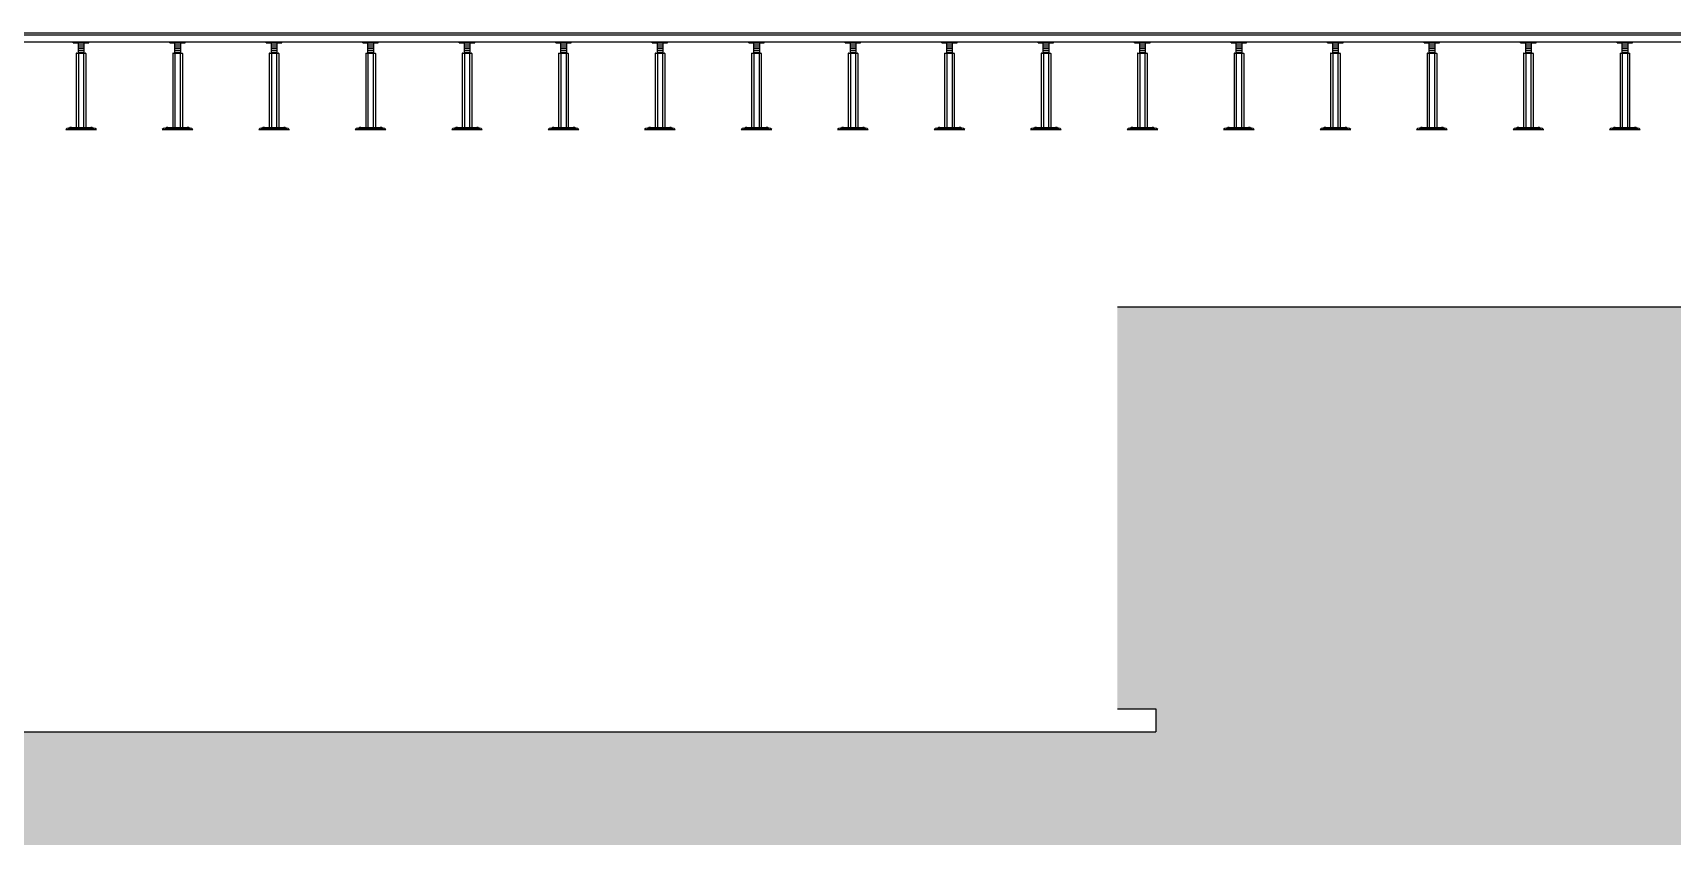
# Model space of a CAD drawing. Header units: millimetres. Extents: x 19868 to 801382, y -4805 to 85279.
# Drawn here: x 757078 to 761326, y 32849 to 34929 of the extents above; entities that cross this region are included whole.
import ezdxf

# ---------------------------------------------------------------- set-up
doc = ezdxf.new("R2010")
doc.units = ezdxf.units.MM
doc.header["$LTSCALE"] = 250
for name, color, linetype in [('A-ELE-4', 4, 'Continuous'), ('A-ELE-8', 8, 'Continuous'), ('A-버림CONC', 4, 'Continuous'), ('GES', 7, 'Continuous'), ('악세스 350', 7, 'Continuous'), ('지반', 254, 'Continuous')]:
    doc.layers.add(name, color=color, linetype=linetype)

# ---------------------------------------------------------------- blocks, each defined once
blk = doc.blocks.new('*U159')
at = {"layer": 'A-ELE-4'}
blk.add_line((-11, 0), (12389, 0), dxfattribs=at)
at = {"layer": 'A-ELE-8'}
for p, q in [((-11, -5), (12389, -5)), ((-11, -23), (12389, -23))]:
    blk.add_line(p, q, dxfattribs=at)
blk = doc.blocks.new('*U161')
at = {"layer": 'GES', "color": 8}
for p, q in [((4168.8, 224.5, 0), (4168.8, 227, 0)), ((4168.8, 227, 0), (4208.8, 227, 0)), ((4168.8, 224.5, 0), (4208.8, 224.5, 0)), ((4181.3, 224.5, 0), (4181.3, 214.7, 0)), ((4181.3, 221.1, 0), (4181.3, 197.2, 0)), ((4181.3, 219.1, 0), (4196.4, 219.1, 0)), ((4181.3, 219.1, 0), (4196.4, 219.1, 0)), ((4181.3, 214.1, 0), (4196.4, 214.1, 0)), ((4181.3, 214.1, 0), (4196.4, 214.1, 0)), ((4196.4, 224.5, 0), (4196.4, 214.7, 0)), ((4196.4, 221.1, 0), (4196.4, 197.2, 0)), ((4208.8, 224.5, 0), (4208.8, 227, 0)), ((4418.8, 224.5, 0), (4418.8, 227, 0)), ((4418.8, 227, 0), (4458.8, 227, 0)), ((4418.8, 224.5, 0), (4458.8, 224.5, 0)), ((4431.3, 224.5, 0), (4431.3, 214.7, 0)), ((4431.3, 221.1, 0), (4431.3, 197.2, 0)), ((4431.3, 219.1, 0), (4446.4, 219.1, 0)), ((4431.3, 219.1, 0), (4446.4, 219.1, 0)), ((4431.3, 214.1, 0), (4446.4, 214.1, 0)), ((4431.3, 214.1, 0), (4446.4, 214.1, 0)), ((4446.4, 224.5, 0), (4446.4, 214.7, 0)), ((4446.4, 221.1, 0), (4446.4, 197.2, 0)), ((4458.8, 224.5, 0), (4458.8, 227, 0)), ((4668.8, 224.5, 0), (4668.8, 227, 0)), ((4668.8, 227, 0), (4708.8, 227, 0)), ((4668.8, 224.5, 0), (4708.8, 224.5, 0)), ((4681.3, 224.5, 0), (4681.3, 214.7, 0)), ((4681.3, 221.1, 0), (4681.3, 197.2, 0)), ((4681.3, 219.1, 0), (4696.4, 219.1, 0)), ((4681.3, 219.1, 0), (4696.4, 219.1, 0)), ((4681.3, 214.1, 0), (4696.4, 214.1, 0)), ((4681.3, 214.1, 0), (4696.4, 214.1, 0)), ((4696.4, 224.5, 0), (4696.4, 214.7, 0)), ((4696.4, 221.1, 0), (4696.4, 197.2, 0)), ((4708.8, 224.5, 0), (4708.8, 227, 0)), ((4918.8, 224.5, 0), (4918.8, 227, 0)), ((4918.8, 227, 0), (4958.8, 227, 0)), ((4918.8, 224.5, 0), (4958.8, 224.5, 0)), ((4931.3, 224.5, 0), (4931.3, 214.7, 0)), ((4931.3, 221.1, 0), (4931.3, 197.2, 0)), ((4931.3, 219.1, 0), (4946.4, 219.1, 0)), ((4931.3, 219.1, 0), (4946.4, 219.1, 0)), ((4931.3, 214.1, 0), (4946.4, 214.1, 0)), ((4931.3, 214.1, 0), (4946.4, 214.1, 0)), ((4946.4, 224.5, 0), (4946.4, 214.7, 0)), ((4946.4, 221.1, 0), (4946.4, 197.2, 0)), ((4958.8, 224.5, 0), (4958.8, 227, 0)), ((5168.8, 224.5, 0), (5168.8, 227, 0)), ((5168.8, 227, 0), (5208.8, 227, 0)), ((5168.8, 224.5, 0), (5208.8, 224.5, 0)), ((5181.3, 224.5, 0), (5181.3, 214.7, 0)), ((5181.3, 221.1, 0), (5181.3, 197.2, 0)), ((5181.3, 219.1, 0), (5196.4, 219.1, 0)), ((5181.3, 219.1, 0), (5196.4, 219.1, 0)), ((5181.3, 214.1, 0), (5196.4, 214.1, 0)), ((5181.3, 214.1, 0), (5196.4, 214.1, 0)), ((5196.4, 224.5, 0), (5196.4, 214.7, 0)), ((5196.4, 221.1, 0), (5196.4, 197.2, 0)), ((5208.8, 224.5, 0), (5208.8, 227, 0)), ((5418.8, 224.5, 0), (5418.8, 227, 0)), ((5418.8, 227, 0), (5458.8, 227, 0)), ((5418.8, 224.5, 0), (5458.8, 224.5, 0)), ((5431.3, 224.5, 0), (5431.3, 214.7, 0)), ((5431.3, 221.1, 0), (5431.3, 197.2, 0)), ((5431.3, 219.1, 0), (5446.4, 219.1, 0)), ((5431.3, 219.1, 0), (5446.4, 219.1, 0)), ((5431.3, 214.1, 0), (5446.4, 214.1, 0)), ((5431.3, 214.1, 0), (5446.4, 214.1, 0)), ((5446.4, 224.5, 0), (5446.4, 214.7, 0)), ((5446.4, 221.1, 0), (5446.4, 197.2, 0)), ((5458.8, 224.5, 0), (5458.8, 227, 0)), ((5668.8, 224.5, 0), (5668.8, 227, 0)), ((5668.8, 227, 0), (5708.8, 227, 0)), ((5668.8, 224.5, 0), (5708.8, 224.5, 0)), ((5681.3, 224.5, 0), (5681.3, 214.7, 0)), ((5681.3, 221.1, 0), (5681.3, 197.2, 0)), ((5681.3, 219.1, 0), (5696.4, 219.1, 0)), ((5681.3, 219.1, 0), (5696.4, 219.1, 0)), ((5681.3, 214.1, 0), (5696.4, 214.1, 0)), ((5681.3, 214.1, 0), (5696.4, 214.1, 0)), ((5696.4, 224.5, 0), (5696.4, 214.7, 0)), ((5696.4, 221.1, 0), (5696.4, 197.2, 0)), ((5708.8, 224.5, 0), (5708.8, 227, 0)), ((5918.8, 224.5, 0), (5918.8, 227, 0)), ((5918.8, 227, 0), (5958.8, 227, 0)), ((5918.8, 224.5, 0), (5958.8, 224.5, 0)), ((5931.3, 224.5, 0), (5931.3, 214.7, 0)), ((5931.3, 221.1, 0), (5931.3, 197.2, 0)), ((5931.3, 219.1, 0), (5946.4, 219.1, 0)), ((5931.3, 219.1, 0), (5946.4, 219.1, 0)), ((5931.3, 214.1, 0), (5946.4, 214.1, 0)), ((5931.3, 214.1, 0), (5946.4, 214.1, 0)), ((5946.4, 224.5, 0), (5946.4, 214.7, 0)), ((5946.4, 221.1, 0), (5946.4, 197.2, 0)), ((5958.8, 224.5, 0), (5958.8, 227, 0)), ((6168.8, 224.5, 0), (6168.8, 227, 0)), ((6168.8, 227, 0), (6208.8, 227, 0)), ((6168.8, 224.5, 0), (6208.8, 224.5, 0)), ((6181.3, 224.5, 0), (6181.3, 214.7, 0)), ((6181.3, 221.1, 0), (6181.3, 197.2, 0)), ((6181.3, 219.1, 0), (6196.4, 219.1, 0)), ((6181.3, 219.1, 0), (6196.4, 219.1, 0)), ((6181.3, 214.1, 0), (6196.4, 214.1, 0)), ((6181.3, 214.1, 0), (6196.4, 214.1, 0)), ((6196.4, 224.5, 0), (6196.4, 214.7, 0)), ((6196.4, 221.1, 0), (6196.4, 197.2, 0)), ((6208.8, 224.5, 0), (6208.8, 227, 0)), ((6418.8, 224.5, 0), (6418.8, 227, 0)), ((6418.8, 227, 0), (6458.8, 227, 0)), ((6418.8, 224.5, 0), (6458.8, 224.5, 0)), ((6431.3, 224.5, 0), (6431.3, 214.7, 0)), ((6431.3, 221.1, 0), (6431.3, 197.2, 0)), ((6431.3, 219.1, 0), (6446.4, 219.1, 0)), ((6431.3, 219.1, 0), (6446.4, 219.1, 0)), ((6431.3, 214.1, 0), (6446.4, 214.1, 0)), ((6431.3, 214.1, 0), (6446.4, 214.1, 0)), ((6446.4, 224.5, 0), (6446.4, 214.7, 0)), ((6446.4, 221.1, 0), (6446.4, 197.2, 0)), ((6458.8, 224.5, 0), (6458.8, 227, 0)), ((6668.8, 224.5, 0), (6668.8, 227, 0)), ((6668.8, 227, 0), (6708.8, 227, 0)), ((6668.8, 224.5, 0), (6708.8, 224.5, 0)), ((6681.3, 224.5, 0), (6681.3, 214.7, 0)), ((6681.3, 221.1, 0), (6681.3, 197.2, 0)), ((6681.3, 219.1, 0), (6696.4, 219.1, 0)), ((6681.3, 219.1, 0), (6696.4, 219.1, 0)), ((6681.3, 214.1, 0), (6696.4, 214.1, 0)), ((6681.3, 214.1, 0), (6696.4, 214.1, 0)), ((6696.4, 224.5, 0), (6696.4, 214.7, 0)), ((6696.4, 221.1, 0), (6696.4, 197.2, 0)), ((6708.8, 224.5, 0), (6708.8, 227, 0)), ((6918.8, 224.5, 0), (6918.8, 227, 0)), ((6918.8, 227, 0), (6958.8, 227, 0)), ((6918.8, 224.5, 0), (6958.8, 224.5, 0)), ((6931.3, 224.5, 0), (6931.3, 214.7, 0)), ((6931.3, 221.1, 0), (6931.3, 197.2, 0)), ((6931.3, 219.1, 0), (6946.4, 219.1, 0)), ((6931.3, 219.1, 0), (6946.4, 219.1, 0)), ((6931.3, 214.1, 0), (6946.4, 214.1, 0)), ((6931.3, 214.1, 0), (6946.4, 214.1, 0)), ((6946.4, 224.5, 0), (6946.4, 214.7, 0)), ((6946.4, 221.1, 0), (6946.4, 197.2, 0)), ((6958.8, 224.5, 0), (6958.8, 227, 0)), ((7168.8, 224.5, 0), (7168.8, 227, 0)), ((7168.8, 227, 0), (7208.8, 227, 0)), ((7168.8, 224.5, 0), (7208.8, 224.5, 0)), ((7181.3, 224.5, 0), (7181.3, 214.7, 0)), ((7181.3, 221.1, 0), (7181.3, 197.2, 0)), ((7181.3, 219.1, 0), (7196.4, 219.1, 0)), ((7181.3, 219.1, 0), (7196.4, 219.1, 0)), ((7181.3, 214.1, 0), (7196.4, 214.1, 0)), ((7181.3, 214.1, 0), (7196.4, 214.1, 0)), ((7196.4, 224.5, 0), (7196.4, 214.7, 0)), ((7196.4, 221.1, 0), (7196.4, 197.2, 0)), ((7208.8, 224.5, 0), (7208.8, 227, 0)), ((7418.8, 224.5, 0), (7418.8, 227, 0)), ((7418.8, 227, 0), (7458.8, 227, 0)), ((7418.8, 224.5, 0), (7458.8, 224.5, 0)), ((7431.3, 224.5, 0), (7431.3, 214.7, 0)), ((7431.3, 221.1, 0), (7431.3, 197.2, 0)), ((7431.3, 219.1, 0), (7446.4, 219.1, 0)), ((7431.3, 219.1, 0), (7446.4, 219.1, 0)), ((7431.3, 214.1, 0), (7446.4, 214.1, 0)), ((7431.3, 214.1, 0), (7446.4, 214.1, 0)), ((7446.4, 224.5, 0), (7446.4, 214.7, 0)), ((7446.4, 221.1, 0), (7446.4, 197.2, 0)), ((7458.8, 224.5, 0), (7458.8, 227, 0)), ((7668.8, 224.5, 0), (7668.8, 227, 0)), ((7668.8, 227, 0), (7708.8, 227, 0)), ((7668.8, 224.5, 0), (7708.8, 224.5, 0)), ((7681.3, 224.5, 0), (7681.3, 214.7, 0)), ((7681.3, 221.1, 0), (7681.3, 197.2, 0)), ((7681.3, 219.1, 0), (7696.4, 219.1, 0)), ((7681.3, 219.1, 0), (7696.4, 219.1, 0)), ((7681.3, 214.1, 0), (7696.4, 214.1, 0)), ((7681.3, 214.1, 0), (7696.4, 214.1, 0)), ((7696.4, 224.5, 0), (7696.4, 214.7, 0)), ((7696.4, 221.1, 0), (7696.4, 197.2, 0)), ((7708.8, 224.5, 0), (7708.8, 227, 0)), ((7918.8, 224.5, 0), (7918.8, 227, 0)), ((7918.8, 227, 0), (7958.8, 227, 0)), ((7918.8, 224.5, 0), (7958.8, 224.5, 0)), ((7931.3, 224.5, 0), (7931.3, 214.7, 0)), ((7931.3, 221.1, 0), (7931.3, 197.2, 0)), ((7931.3, 219.1, 0), (7946.4, 219.1, 0)), ((7931.3, 219.1, 0), (7946.4, 219.1, 0)), ((7931.3, 214.1, 0), (7946.4, 214.1, 0)), ((7931.3, 214.1, 0), (7946.4, 214.1, 0)), ((7946.4, 224.5, 0), (7946.4, 214.7, 0)), ((7946.4, 221.1, 0), (7946.4, 197.2, 0)), ((7958.8, 224.5, 0), (7958.8, 227, 0)), ((8168.8, 224.5, 0), (8168.8, 227, 0)), ((8168.8, 227, 0), (8208.8, 227, 0)), ((8168.8, 224.5, 0), (8208.8, 224.5, 0)), ((8181.3, 224.5, 0), (8181.3, 214.7, 0)), ((8181.3, 221.1, 0), (8181.3, 197.2, 0)), ((8181.3, 219.1, 0), (8196.4, 219.1, 0)), ((8181.3, 219.1, 0), (8196.4, 219.1, 0)), ((8181.3, 214.1, 0), (8196.4, 214.1, 0)), ((8181.3, 214.1, 0), (8196.4, 214.1, 0)), ((8196.4, 224.5, 0), (8196.4, 214.7, 0)), ((8196.4, 221.1, 0), (8196.4, 197.2, 0)), ((8208.8, 224.5, 0), (8208.8, 227, 0)), ((4176.4, 196.4, 0), (4176.4, 5.6, 0)), ((4177.2, 197.2, 0), (4181.4, 197.2, 0)), ((4181.3, 209.1, 0), (4196.4, 209.1, 0)), ((4181.3, 209.1, 0), (4196.4, 209.1, 0)), ((4181.3, 204.1, 0), (4196.4, 204.1, 0)), ((4181.3, 204.1, 0), (4196.4, 204.1, 0)), ((4181.3, 199.1, 0), (4196.4, 199.1, 0)), ((4181.3, 199.1, 0), (4196.4, 199.1, 0)), ((4181.4, 197.2, 0), (4196.4, 197.2, 0)), ((4182.2, 196.4, 0), (4182.2, 5.6, 0)), ((4183.1, 197.2, 0), (4194.7, 197.2, 0)), ((4195.6, 196.4, 0), (4195.6, 5.6, 0)), ((4196.4, 197.2, 0), (4200.6, 197.2, 0)), ((4201.4, 196.4, 0), (4201.4, 5.6, 0)), ((4426.4, 196.4, 0), (4426.4, 5.6, 0)), ((4427.2, 197.2, 0), (4431.4, 197.2, 0)), ((4431.3, 209.1, 0), (4446.4, 209.1, 0)), ((4431.3, 209.1, 0), (4446.4, 209.1, 0)), ((4431.3, 204.1, 0), (4446.4, 204.1, 0)), ((4431.3, 204.1, 0), (4446.4, 204.1, 0)), ((4431.3, 199.1, 0), (4446.4, 199.1, 0)), ((4431.3, 199.1, 0), (4446.4, 199.1, 0)), ((4431.4, 197.2, 0), (4446.4, 197.2, 0)), ((4432.2, 196.4, 0), (4432.2, 5.6, 0)), ((4433.1, 197.2, 0), (4444.7, 197.2, 0)), ((4445.6, 196.4, 0), (4445.6, 5.6, 0)), ((4446.4, 197.2, 0), (4450.6, 197.2, 0)), ((4451.4, 196.4, 0), (4451.4, 5.6, 0)), ((4676.4, 196.4, 0), (4676.4, 5.6, 0)), ((4677.2, 197.2, 0), (4681.4, 197.2, 0)), ((4681.3, 209.1, 0), (4696.4, 209.1, 0)), ((4681.3, 209.1, 0), (4696.4, 209.1, 0)), ((4681.3, 204.1, 0), (4696.4, 204.1, 0)), ((4681.3, 204.1, 0), (4696.4, 204.1, 0)), ((4681.3, 199.1, 0), (4696.4, 199.1, 0)), ((4681.3, 199.1, 0), (4696.4, 199.1, 0)), ((4681.4, 197.2, 0), (4696.4, 197.2, 0)), ((4682.2, 196.4, 0), (4682.2, 5.6, 0)), ((4683.1, 197.2, 0), (4694.7, 197.2, 0)), ((4695.6, 196.4, 0), (4695.6, 5.6, 0)), ((4696.4, 197.2, 0), (4700.6, 197.2, 0)), ((4701.4, 196.4, 0), (4701.4, 5.6, 0)), ((4926.4, 196.4, 0), (4926.4, 5.6, 0)), ((4927.2, 197.2, 0), (4931.4, 197.2, 0)), ((4931.3, 209.1, 0), (4946.4, 209.1, 0)), ((4931.3, 209.1, 0), (4946.4, 209.1, 0)), ((4931.3, 204.1, 0), (4946.4, 204.1, 0)), ((4931.3, 204.1, 0), (4946.4, 204.1, 0)), ((4931.3, 199.1, 0), (4946.4, 199.1, 0)), ((4931.3, 199.1, 0), (4946.4, 199.1, 0)), ((4931.4, 197.2, 0), (4946.4, 197.2, 0)), ((4932.2, 196.4, 0), (4932.2, 5.6, 0)), ((4933.1, 197.2, 0), (4944.7, 197.2, 0)), ((4945.6, 196.4, 0), (4945.6, 5.6, 0)), ((4946.4, 197.2, 0), (4950.6, 197.2, 0)), ((4951.4, 196.4, 0), (4951.4, 5.6, 0)), ((5176.4, 196.4, 0), (5176.4, 5.6, 0)), ((5177.2, 197.2, 0), (5181.4, 197.2, 0)), ((5181.3, 209.1, 0), (5196.4, 209.1, 0)), ((5181.3, 209.1, 0), (5196.4, 209.1, 0)), ((5181.3, 204.1, 0), (5196.4, 204.1, 0)), ((5181.3, 204.1, 0), (5196.4, 204.1, 0)), ((5181.3, 199.1, 0), (5196.4, 199.1, 0)), ((5181.3, 199.1, 0), (5196.4, 199.1, 0)), ((5181.4, 197.2, 0), (5196.4, 197.2, 0)), ((5182.2, 196.4, 0), (5182.2, 5.6, 0)), ((5183.1, 197.2, 0), (5194.7, 197.2, 0)), ((5195.6, 196.4, 0), (5195.6, 5.6, 0)), ((5196.4, 197.2, 0), (5200.6, 197.2, 0)), ((5201.4, 196.4, 0), (5201.4, 5.6, 0)), ((5426.4, 196.4, 0), (5426.4, 5.6, 0)), ((5427.2, 197.2, 0), (5431.4, 197.2, 0)), ((5431.3, 209.1, 0), (5446.4, 209.1, 0)), ((5431.3, 209.1, 0), (5446.4, 209.1, 0)), ((5431.3, 204.1, 0), (5446.4, 204.1, 0)), ((5431.3, 204.1, 0), (5446.4, 204.1, 0)), ((5431.3, 199.1, 0), (5446.4, 199.1, 0)), ((5431.3, 199.1, 0), (5446.4, 199.1, 0)), ((5431.4, 197.2, 0), (5446.4, 197.2, 0)), ((5432.2, 196.4, 0), (5432.2, 5.6, 0)), ((5433.1, 197.2, 0), (5444.7, 197.2, 0)), ((5445.6, 196.4, 0), (5445.6, 5.6, 0)), ((5446.4, 197.2, 0), (5450.6, 197.2, 0)), ((5451.4, 196.4, 0), (5451.4, 5.6, 0)), ((5676.4, 196.4, 0), (5676.4, 5.6, 0)), ((5677.2, 197.2, 0), (5681.4, 197.2, 0)), ((5681.3, 209.1, 0), (5696.4, 209.1, 0)), ((5681.3, 209.1, 0), (5696.4, 209.1, 0)), ((5681.3, 204.1, 0), (5696.4, 204.1, 0)), ((5681.3, 204.1, 0), (5696.4, 204.1, 0)), ((5681.3, 199.1, 0), (5696.4, 199.1, 0)), ((5681.3, 199.1, 0), (5696.4, 199.1, 0)), ((5681.4, 197.2, 0), (5696.4, 197.2, 0)), ((5682.2, 196.4, 0), (5682.2, 5.6, 0)), ((5683.1, 197.2, 0), (5694.7, 197.2, 0)), ((5695.6, 196.4, 0), (5695.6, 5.6, 0)), ((5696.4, 197.2, 0), (5700.6, 197.2, 0)), ((5701.4, 196.4, 0), (5701.4, 5.6, 0)), ((5926.4, 196.4, 0), (5926.4, 5.6, 0)), ((5927.2, 197.2, 0), (5931.4, 197.2, 0)), ((5931.3, 209.1, 0), (5946.4, 209.1, 0)), ((5931.3, 209.1, 0), (5946.4, 209.1, 0)), ((5931.3, 204.1, 0), (5946.4, 204.1, 0)), ((5931.3, 204.1, 0), (5946.4, 204.1, 0)), ((5931.3, 199.1, 0), (5946.4, 199.1, 0)), ((5931.3, 199.1, 0), (5946.4, 199.1, 0)), ((5931.4, 197.2, 0), (5946.4, 197.2, 0)), ((5932.2, 196.4, 0), (5932.2, 5.6, 0)), ((5933.1, 197.2, 0), (5944.7, 197.2, 0)), ((5945.6, 196.4, 0), (5945.6, 5.6, 0)), ((5946.4, 197.2, 0), (5950.6, 197.2, 0)), ((5951.4, 196.4, 0), (5951.4, 5.6, 0)), ((6176.4, 196.4, 0), (6176.4, 5.6, 0)), ((6177.2, 197.2, 0), (6181.4, 197.2, 0)), ((6181.3, 209.1, 0), (6196.4, 209.1, 0)), ((6181.3, 209.1, 0), (6196.4, 209.1, 0)), ((6181.3, 204.1, 0), (6196.4, 204.1, 0)), ((6181.3, 204.1, 0), (6196.4, 204.1, 0)), ((6181.3, 199.1, 0), (6196.4, 199.1, 0)), ((6181.3, 199.1, 0), (6196.4, 199.1, 0)), ((6181.4, 197.2, 0), (6196.4, 197.2, 0)), ((6182.2, 196.4, 0), (6182.2, 5.6, 0)), ((6183.1, 197.2, 0), (6194.7, 197.2, 0)), ((6195.6, 196.4, 0), (6195.6, 5.6, 0)), ((6196.4, 197.2, 0), (6200.6, 197.2, 0)), ((6201.4, 196.4, 0), (6201.4, 5.6, 0)), ((6426.4, 196.4, 0), (6426.4, 5.6, 0)), ((6427.2, 197.2, 0), (6431.4, 197.2, 0)), ((6431.3, 209.1, 0), (6446.4, 209.1, 0)), ((6431.3, 209.1, 0), (6446.4, 209.1, 0)), ((6431.3, 204.1, 0), (6446.4, 204.1, 0)), ((6431.3, 204.1, 0), (6446.4, 204.1, 0)), ((6431.3, 199.1, 0), (6446.4, 199.1, 0)), ((6431.3, 199.1, 0), (6446.4, 199.1, 0)), ((6431.4, 197.2, 0), (6446.4, 197.2, 0)), ((6432.2, 196.4, 0), (6432.2, 5.6, 0)), ((6433.1, 197.2, 0), (6444.7, 197.2, 0)), ((6445.6, 196.4, 0), (6445.6, 5.6, 0)), ((6446.4, 197.2, 0), (6450.6, 197.2, 0)), ((6451.4, 196.4, 0), (6451.4, 5.6, 0)), ((6676.4, 196.4, 0), (6676.4, 5.6, 0)), ((6677.2, 197.2, 0), (6681.4, 197.2, 0)), ((6681.3, 209.1, 0), (6696.4, 209.1, 0)), ((6681.3, 209.1, 0), (6696.4, 209.1, 0)), ((6681.3, 204.1, 0), (6696.4, 204.1, 0)), ((6681.3, 204.1, 0), (6696.4, 204.1, 0)), ((6681.3, 199.1, 0), (6696.4, 199.1, 0)), ((6681.3, 199.1, 0), (6696.4, 199.1, 0)), ((6681.4, 197.2, 0), (6696.4, 197.2, 0)), ((6682.2, 196.4, 0), (6682.2, 5.6, 0)), ((6683.1, 197.2, 0), (6694.7, 197.2, 0)), ((6695.6, 196.4, 0), (6695.6, 5.6, 0)), ((6696.4, 197.2, 0), (6700.6, 197.2, 0)), ((6701.4, 196.4, 0), (6701.4, 5.6, 0)), ((6926.4, 196.4, 0), (6926.4, 5.6, 0)), ((6927.2, 197.2, 0), (6931.4, 197.2, 0)), ((6931.3, 209.1, 0), (6946.4, 209.1, 0)), ((6931.3, 209.1, 0), (6946.4, 209.1, 0)), ((6931.3, 204.1, 0), (6946.4, 204.1, 0)), ((6931.3, 204.1, 0), (6946.4, 204.1, 0)), ((6931.3, 199.1, 0), (6946.4, 199.1, 0)), ((6931.3, 199.1, 0), (6946.4, 199.1, 0)), ((6931.4, 197.2, 0), (6946.4, 197.2, 0)), ((6932.2, 196.4, 0), (6932.2, 5.6, 0)), ((6933.1, 197.2, 0), (6944.7, 197.2, 0)), ((6945.6, 196.4, 0), (6945.6, 5.6, 0)), ((6946.4, 197.2, 0), (6950.6, 197.2, 0)), ((6951.4, 196.4, 0), (6951.4, 5.6, 0)), ((7176.4, 196.4, 0), (7176.4, 5.6, 0)), ((7177.2, 197.2, 0), (7181.4, 197.2, 0)), ((7181.3, 209.1, 0), (7196.4, 209.1, 0)), ((7181.3, 209.1, 0), (7196.4, 209.1, 0)), ((7181.3, 204.1, 0), (7196.4, 204.1, 0)), ((7181.3, 204.1, 0), (7196.4, 204.1, 0)), ((7181.3, 199.1, 0), (7196.4, 199.1, 0)), ((7181.3, 199.1, 0), (7196.4, 199.1, 0)), ((7181.4, 197.2, 0), (7196.4, 197.2, 0)), ((7182.2, 196.4, 0), (7182.2, 5.6, 0)), ((7183.1, 197.2, 0), (7194.7, 197.2, 0)), ((7195.6, 196.4, 0), (7195.6, 5.6, 0)), ((7196.4, 197.2, 0), (7200.6, 197.2, 0)), ((7201.4, 196.4, 0), (7201.4, 5.6, 0)), ((7426.4, 196.4, 0), (7426.4, 5.6, 0)), ((7427.2, 197.2, 0), (7431.4, 197.2, 0)), ((7431.3, 209.1, 0), (7446.4, 209.1, 0)), ((7431.3, 209.1, 0), (7446.4, 209.1, 0)), ((7431.3, 204.1, 0), (7446.4, 204.1, 0)), ((7431.3, 204.1, 0), (7446.4, 204.1, 0)), ((7431.3, 199.1, 0), (7446.4, 199.1, 0)), ((7431.3, 199.1, 0), (7446.4, 199.1, 0)), ((7431.4, 197.2, 0), (7446.4, 197.2, 0)), ((7432.2, 196.4, 0), (7432.2, 5.6, 0)), ((7433.1, 197.2, 0), (7444.7, 197.2, 0)), ((7445.6, 196.4, 0), (7445.6, 5.6, 0)), ((7446.4, 197.2, 0), (7450.6, 197.2, 0)), ((7451.4, 196.4, 0), (7451.4, 5.6, 0)), ((7676.4, 196.4, 0), (7676.4, 5.6, 0)), ((7677.2, 197.2, 0), (7681.4, 197.2, 0)), ((7681.3, 209.1, 0), (7696.4, 209.1, 0)), ((7681.3, 209.1, 0), (7696.4, 209.1, 0)), ((7681.3, 204.1, 0), (7696.4, 204.1, 0)), ((7681.3, 204.1, 0), (7696.4, 204.1, 0)), ((7681.3, 199.1, 0), (7696.4, 199.1, 0)), ((7681.3, 199.1, 0), (7696.4, 199.1, 0)), ((7681.4, 197.2, 0), (7696.4, 197.2, 0)), ((7682.2, 196.4, 0), (7682.2, 5.6, 0)), ((7683.1, 197.2, 0), (7694.7, 197.2, 0)), ((7695.6, 196.4, 0), (7695.6, 5.6, 0)), ((7696.4, 197.2, 0), (7700.6, 197.2, 0)), ((7701.4, 196.4, 0), (7701.4, 5.6, 0)), ((7926.4, 196.4, 0), (7926.4, 5.6, 0)), ((7927.2, 197.2, 0), (7931.4, 197.2, 0)), ((7931.3, 209.1, 0), (7946.4, 209.1, 0)), ((7931.3, 209.1, 0), (7946.4, 209.1, 0)), ((7931.3, 204.1, 0), (7946.4, 204.1, 0)), ((7931.3, 204.1, 0), (7946.4, 204.1, 0)), ((7931.3, 199.1, 0), (7946.4, 199.1, 0)), ((7931.3, 199.1, 0), (7946.4, 199.1, 0)), ((7931.4, 197.2, 0), (7946.4, 197.2, 0)), ((7932.2, 196.4, 0), (7932.2, 5.6, 0)), ((7933.1, 197.2, 0), (7944.7, 197.2, 0)), ((7945.6, 196.4, 0), (7945.6, 5.6, 0)), ((7946.4, 197.2, 0), (7950.6, 197.2, 0)), ((7951.4, 196.4, 0), (7951.4, 5.6, 0)), ((8176.4, 196.4, 0), (8176.4, 5.6, 0)), ((8177.2, 197.2, 0), (8181.4, 197.2, 0)), ((8181.3, 209.1, 0), (8196.4, 209.1, 0)), ((8181.3, 209.1, 0), (8196.4, 209.1, 0)), ((8181.3, 204.1, 0), (8196.4, 204.1, 0)), ((8181.3, 204.1, 0), (8196.4, 204.1, 0)), ((8181.3, 199.1, 0), (8196.4, 199.1, 0)), ((8181.3, 199.1, 0), (8196.4, 199.1, 0)), ((8181.4, 197.2, 0), (8196.4, 197.2, 0)), ((8182.2, 196.4, 0), (8182.2, 5.6, 0)), ((8183.1, 197.2, 0), (8194.7, 197.2, 0)), ((8195.6, 196.4, 0), (8195.6, 5.6, 0)), ((8196.4, 197.2, 0), (8200.6, 197.2, 0)), ((8201.4, 196.4, 0), (8201.4, 5.6, 0)), ((4149.2, 0), (4228.6, 0, 0)), ((4155.6, 2.9), (4222.2, 2.9)), ((4164.1, 5.2), (4214.1, 5.2)), ((4177.2, 4.7, 0), (4181.4, 4.7, 0)), ((4180.6, 4.7, 0), (4180.6, 5.2)), ((4181.4, 4.7, 0), (4196.4, 4.7, 0)), ((4183.1, 4.7, 0), (4194.7, 4.7, 0)), ((4196.4, 4.7, 0), (4200.6, 4.7, 0)), ((4197.2, 4.7, 0), (4197.2, 5.2)), ((4399.2, 0), (4478.6, 0, 0)), ((4405.6, 2.9), (4472.2, 2.9)), ((4414.1, 5.2), (4464.1, 5.2)), ((4427.2, 4.7, 0), (4431.4, 4.7, 0)), ((4430.6, 4.7, 0), (4430.6, 5.2)), ((4431.4, 4.7, 0), (4446.4, 4.7, 0)), ((4433.1, 4.7, 0), (4444.7, 4.7, 0)), ((4446.4, 4.7, 0), (4450.6, 4.7, 0)), ((4447.2, 4.7, 0), (4447.2, 5.2)), ((4649.2, 0), (4728.6, 0, 0)), ((4655.6, 2.9), (4722.2, 2.9)), ((4664.1, 5.2), (4714.1, 5.2)), ((4677.2, 4.7, 0), (4681.4, 4.7, 0)), ((4680.6, 4.7, 0), (4680.6, 5.2)), ((4681.4, 4.7, 0), (4696.4, 4.7, 0)), ((4683.1, 4.7, 0), (4694.7, 4.7, 0)), ((4696.4, 4.7, 0), (4700.6, 4.7, 0)), ((4697.2, 4.7, 0), (4697.2, 5.2)), ((4899.2, 0), (4978.6, 0, 0)), ((4905.6, 2.9), (4972.2, 2.9)), ((4914.1, 5.2), (4964.1, 5.2)), ((4927.2, 4.7, 0), (4931.4, 4.7, 0)), ((4930.6, 4.7, 0), (4930.6, 5.2)), ((4931.4, 4.7, 0), (4946.4, 4.7, 0)), ((4933.1, 4.7, 0), (4944.7, 4.7, 0)), ((4946.4, 4.7, 0), (4950.6, 4.7, 0)), ((4947.2, 4.7, 0), (4947.2, 5.2)), ((5149.2, 0), (5228.6, 0, 0)), ((5155.6, 2.9), (5222.2, 2.9)), ((5164.1, 5.2), (5214.1, 5.2)), ((5177.2, 4.7, 0), (5181.4, 4.7, 0)), ((5180.6, 4.7, 0), (5180.6, 5.2)), ((5181.4, 4.7, 0), (5196.4, 4.7, 0)), ((5183.1, 4.7, 0), (5194.7, 4.7, 0)), ((5196.4, 4.7, 0), (5200.6, 4.7, 0)), ((5197.2, 4.7, 0), (5197.2, 5.2)), ((5399.2, 0), (5478.6, 0, 0)), ((5405.6, 2.9), (5472.2, 2.9)), ((5414.1, 5.2), (5464.1, 5.2)), ((5427.2, 4.7, 0), (5431.4, 4.7, 0)), ((5430.6, 4.7, 0), (5430.6, 5.2)), ((5431.4, 4.7, 0), (5446.4, 4.7, 0)), ((5433.1, 4.7, 0), (5444.7, 4.7, 0)), ((5446.4, 4.7, 0), (5450.6, 4.7, 0)), ((5447.2, 4.7, 0), (5447.2, 5.2)), ((5649.2, 0), (5728.6, 0, 0)), ((5655.6, 2.9), (5722.2, 2.9)), ((5664.1, 5.2), (5714.1, 5.2)), ((5677.2, 4.7, 0), (5681.4, 4.7, 0)), ((5680.6, 4.7, 0), (5680.6, 5.2)), ((5681.4, 4.7, 0), (5696.4, 4.7, 0)), ((5683.1, 4.7, 0), (5694.7, 4.7, 0)), ((5696.4, 4.7, 0), (5700.6, 4.7, 0)), ((5697.2, 4.7, 0), (5697.2, 5.2)), ((5899.2, 0), (5978.6, 0, 0)), ((5905.6, 2.9), (5972.2, 2.9)), ((5914.1, 5.2), (5964.1, 5.2)), ((5927.2, 4.7, 0), (5931.4, 4.7, 0)), ((5930.6, 4.7, 0), (5930.6, 5.2)), ((5931.4, 4.7, 0), (5946.4, 4.7, 0)), ((5933.1, 4.7, 0), (5944.7, 4.7, 0)), ((5946.4, 4.7, 0), (5950.6, 4.7, 0)), ((5947.2, 4.7, 0), (5947.2, 5.2)), ((6149.2, 0), (6228.6, 0, 0)), ((6155.6, 2.9), (6222.2, 2.9)), ((6164.1, 5.2), (6214.1, 5.2)), ((6177.2, 4.7, 0), (6181.4, 4.7, 0)), ((6180.6, 4.7, 0), (6180.6, 5.2)), ((6181.4, 4.7, 0), (6196.4, 4.7, 0)), ((6183.1, 4.7, 0), (6194.7, 4.7, 0)), ((6196.4, 4.7, 0), (6200.6, 4.7, 0)), ((6197.2, 4.7, 0), (6197.2, 5.2)), ((6399.2, 0), (6478.6, 0, 0)), ((6405.6, 2.9), (6472.2, 2.9)), ((6414.1, 5.2), (6464.1, 5.2)), ((6427.2, 4.7, 0), (6431.4, 4.7, 0)), ((6430.6, 4.7, 0), (6430.6, 5.2)), ((6431.4, 4.7, 0), (6446.4, 4.7, 0)), ((6433.1, 4.7, 0), (6444.7, 4.7, 0)), ((6446.4, 4.7, 0), (6450.6, 4.7, 0)), ((6447.2, 4.7, 0), (6447.2, 5.2)), ((6649.2, 0), (6728.6, 0, 0)), ((6655.6, 2.9), (6722.2, 2.9)), ((6664.1, 5.2), (6714.1, 5.2)), ((6677.2, 4.7, 0), (6681.4, 4.7, 0)), ((6680.6, 4.7, 0), (6680.6, 5.2)), ((6681.4, 4.7, 0), (6696.4, 4.7, 0)), ((6683.1, 4.7, 0), (6694.7, 4.7, 0)), ((6696.4, 4.7, 0), (6700.6, 4.7, 0)), ((6697.2, 4.7, 0), (6697.2, 5.2)), ((6899.2, 0), (6978.6, 0, 0)), ((6905.6, 2.9), (6972.2, 2.9)), ((6914.1, 5.2), (6964.1, 5.2)), ((6927.2, 4.7, 0), (6931.4, 4.7, 0)), ((6930.6, 4.7, 0), (6930.6, 5.2)), ((6931.4, 4.7, 0), (6946.4, 4.7, 0)), ((6933.1, 4.7, 0), (6944.7, 4.7, 0)), ((6946.4, 4.7, 0), (6950.6, 4.7, 0)), ((6947.2, 4.7, 0), (6947.2, 5.2)), ((7149.2, 0), (7228.6, 0, 0)), ((7155.6, 2.9), (7222.2, 2.9)), ((7164.1, 5.2), (7214.1, 5.2)), ((7177.2, 4.7, 0), (7181.4, 4.7, 0)), ((7180.6, 4.7, 0), (7180.6, 5.2)), ((7181.4, 4.7, 0), (7196.4, 4.7, 0)), ((7183.1, 4.7, 0), (7194.7, 4.7, 0)), ((7196.4, 4.7, 0), (7200.6, 4.7, 0)), ((7197.2, 4.7, 0), (7197.2, 5.2)), ((7399.2, 0), (7478.6, 0, 0)), ((7405.6, 2.9), (7472.2, 2.9)), ((7414.1, 5.2), (7464.1, 5.2)), ((7427.2, 4.7, 0), (7431.4, 4.7, 0)), ((7430.6, 4.7, 0), (7430.6, 5.2)), ((7431.4, 4.7, 0), (7446.4, 4.7, 0)), ((7433.1, 4.7, 0), (7444.7, 4.7, 0)), ((7446.4, 4.7, 0), (7450.6, 4.7, 0)), ((7447.2, 4.7, 0), (7447.2, 5.2)), ((7649.2, 0), (7728.6, 0, 0)), ((7655.6, 2.9), (7722.2, 2.9)), ((7664.1, 5.2), (7714.1, 5.2)), ((7677.2, 4.7, 0), (7681.4, 4.7, 0)), ((7680.6, 4.7, 0), (7680.6, 5.2)), ((7681.4, 4.7, 0), (7696.4, 4.7, 0)), ((7683.1, 4.7, 0), (7694.7, 4.7, 0)), ((7696.4, 4.7, 0), (7700.6, 4.7, 0)), ((7697.2, 4.7, 0), (7697.2, 5.2)), ((7899.2, 0), (7978.6, 0, 0)), ((7905.6, 2.9), (7972.2, 2.9)), ((7914.1, 5.2), (7964.1, 5.2)), ((7927.2, 4.7, 0), (7931.4, 4.7, 0)), ((7930.6, 4.7, 0), (7930.6, 5.2)), ((7931.4, 4.7, 0), (7946.4, 4.7, 0)), ((7933.1, 4.7, 0), (7944.7, 4.7, 0)), ((7946.4, 4.7, 0), (7950.6, 4.7, 0)), ((7947.2, 4.7, 0), (7947.2, 5.2)), ((8149.2, 0), (8228.6, 0, 0)), ((8155.6, 2.9), (8222.2, 2.9)), ((8164.1, 5.2), (8214.1, 5.2)), ((8177.2, 4.7, 0), (8181.4, 4.7, 0)), ((8180.6, 4.7, 0), (8180.6, 5.2)), ((8181.4, 4.7, 0), (8196.4, 4.7, 0)), ((8183.1, 4.7, 0), (8194.7, 4.7, 0)), ((8196.4, 4.7, 0), (8200.6, 4.7, 0)), ((8197.2, 4.7, 0), (8197.2, 5.2))]:
    blk.add_line(p, q, dxfattribs=at)
for centre, radius, start, end in [((4177.2, 196.4, 0), 0.833, 90, 180), ((4181.4, 196.4, 0), 0.833, 0, 90), ((4183.1, 196.4, 0), 0.833, 90, 180), ((4194.7, 196.4, 0), 0.833, 0, 90), ((4196.4, 196.4, 0), 0.833, 90, 180), ((4200.6, 196.4, 0), 0.833, 0, 90), ((4427.2, 196.4, 0), 0.833, 90, 180), ((4431.4, 196.4, 0), 0.833, 0, 90), ((4433.1, 196.4, 0), 0.833, 90, 180), ((4444.7, 196.4, 0), 0.833, 0, 90), ((4446.4, 196.4, 0), 0.833, 90, 180), ((4450.6, 196.4, 0), 0.833, 0, 90), ((4677.2, 196.4, 0), 0.833, 90, 180), ((4681.4, 196.4, 0), 0.833, 0, 90), ((4683.1, 196.4, 0), 0.833, 90, 180), ((4694.7, 196.4, 0), 0.833, 0, 90), ((4696.4, 196.4, 0), 0.833, 90, 180), ((4700.6, 196.4, 0), 0.833, 0, 90), ((4927.2, 196.4, 0), 0.833, 90, 180), ((4931.4, 196.4, 0), 0.833, 0, 90), ((4933.1, 196.4, 0), 0.833, 90, 180), ((4944.7, 196.4, 0), 0.833, 0, 90), ((4946.4, 196.4, 0), 0.833, 90, 180), ((4950.6, 196.4, 0), 0.833, 0, 90), ((5177.2, 196.4, 0), 0.833, 90, 180), ((5181.4, 196.4, 0), 0.833, 0, 90), ((5183.1, 196.4, 0), 0.833, 90, 180), ((5194.7, 196.4, 0), 0.833, 0, 90), ((5196.4, 196.4, 0), 0.833, 90, 180), ((5200.6, 196.4, 0), 0.833, 0, 90), ((5427.2, 196.4, 0), 0.833, 90, 180), ((5431.4, 196.4, 0), 0.833, 0, 90), ((5433.1, 196.4, 0), 0.833, 90, 180), ((5444.7, 196.4, 0), 0.833, 0, 90), ((5446.4, 196.4, 0), 0.833, 90, 180), ((5450.6, 196.4, 0), 0.833, 0, 90), ((5677.2, 196.4, 0), 0.833, 90, 180), ((5681.4, 196.4, 0), 0.833, 0, 90), ((5683.1, 196.4, 0), 0.833, 90, 180), ((5694.7, 196.4, 0), 0.833, 0, 90), ((5696.4, 196.4, 0), 0.833, 90, 180), ((5700.6, 196.4, 0), 0.833, 0, 90), ((5927.2, 196.4, 0), 0.833, 90, 180), ((5931.4, 196.4, 0), 0.833, 0, 90), ((5933.1, 196.4, 0), 0.833, 90, 180), ((5944.7, 196.4, 0), 0.833, 0, 90), ((5946.4, 196.4, 0), 0.833, 90, 180), ((5950.6, 196.4, 0), 0.833, 0, 90), ((6177.2, 196.4, 0), 0.833, 90, 180), ((6181.4, 196.4, 0), 0.833, 0, 90), ((6183.1, 196.4, 0), 0.833, 90, 180), ((6194.7, 196.4, 0), 0.833, 0, 90), ((6196.4, 196.4, 0), 0.833, 90, 180), ((6200.6, 196.4, 0), 0.833, 0, 90), ((6427.2, 196.4, 0), 0.833, 90, 180), ((6431.4, 196.4, 0), 0.833, 0, 90), ((6433.1, 196.4, 0), 0.833, 90, 180), ((6444.7, 196.4, 0), 0.833, 0, 90), ((6446.4, 196.4, 0), 0.833, 90, 180), ((6450.6, 196.4, 0), 0.833, 0, 90), ((6677.2, 196.4, 0), 0.833, 90, 180), ((6681.4, 196.4, 0), 0.833, 0, 90), ((6683.1, 196.4, 0), 0.833, 90, 180), ((6694.7, 196.4, 0), 0.833, 0, 90), ((6696.4, 196.4, 0), 0.833, 90, 180), ((6700.6, 196.4, 0), 0.833, 0, 90), ((6927.2, 196.4, 0), 0.833, 90, 180), ((6931.4, 196.4, 0), 0.833, 0, 90), ((6933.1, 196.4, 0), 0.833, 90, 180), ((6944.7, 196.4, 0), 0.833, 0, 90), ((6946.4, 196.4, 0), 0.833, 90, 180), ((6950.6, 196.4, 0), 0.833, 0, 90), ((7177.2, 196.4, 0), 0.833, 90, 180), ((7181.4, 196.4, 0), 0.833, 0, 90), ((7183.1, 196.4, 0), 0.833, 90, 180), ((7194.7, 196.4, 0), 0.833, 0, 90), ((7196.4, 196.4, 0), 0.833, 90, 180), ((7200.6, 196.4, 0), 0.833, 0, 90), ((7427.2, 196.4, 0), 0.833, 90, 180), ((7431.4, 196.4, 0), 0.833, 0, 90), ((7433.1, 196.4, 0), 0.833, 90, 180), ((7444.7, 196.4, 0), 0.833, 0, 90), ((7446.4, 196.4, 0), 0.833, 90, 180), ((7450.6, 196.4, 0), 0.833, 0, 90), ((7677.2, 196.4, 0), 0.833, 90, 180), ((7681.4, 196.4, 0), 0.833, 0, 90), ((7683.1, 196.4, 0), 0.833, 90, 180), ((7694.7, 196.4, 0), 0.833, 0, 90), ((7696.4, 196.4, 0), 0.833, 90, 180), ((7700.6, 196.4, 0), 0.833, 0, 90), ((7927.2, 196.4, 0), 0.833, 90, 180), ((7931.4, 196.4, 0), 0.833, 0, 90), ((7933.1, 196.4, 0), 0.833, 90, 180), ((7944.7, 196.4, 0), 0.833, 0, 90), ((7946.4, 196.4, 0), 0.833, 90, 180), ((7950.6, 196.4, 0), 0.833, 0, 90), ((8177.2, 196.4, 0), 0.833, 90, 180), ((8181.4, 196.4, 0), 0.833, 0, 90), ((8183.1, 196.4, 0), 0.833, 90, 180), ((8194.7, 196.4, 0), 0.833, 0, 90), ((8196.4, 196.4, 0), 0.833, 90, 180), ((8200.6, 196.4, 0), 0.833, 0, 90), ((4155.6, -5.4), 8.33, 90, 139.756), ((4164.1, -3.2), 8.33, 90, 132.9054), ((4177.2, 5.6, 0), 0.833, 180, 270), ((4181.4, 5.6, 0), 0.833, 270, 0), ((4183.1, 5.6, 0), 0.833, 180, 270), ((4194.7, 5.6, 0), 0.833, 270, 0), ((4196.4, 5.6, 0), 0.833, 180, 270), ((4200.6, 5.6, 0), 0.833, 270, 0), ((4214.1, -3.2), 8.33, 47.0946, 90), ((4222.2, -5.4), 8.33, 40.244, 90), ((4405.6, -5.4), 8.33, 90, 139.756), ((4414.1, -3.2), 8.33, 90, 132.9054), ((4427.2, 5.6, 0), 0.833, 180, 270), ((4431.4, 5.6, 0), 0.833, 270, 0), ((4433.1, 5.6, 0), 0.833, 180, 270), ((4444.7, 5.6, 0), 0.833, 270, 0), ((4446.4, 5.6, 0), 0.833, 180, 270), ((4450.6, 5.6, 0), 0.833, 270, 0), ((4464.1, -3.2), 8.33, 47.0946, 90), ((4472.2, -5.4), 8.33, 40.244, 90), ((4655.6, -5.4), 8.33, 90, 139.756), ((4664.1, -3.2), 8.33, 90, 132.9054), ((4677.2, 5.6, 0), 0.833, 180, 270), ((4681.4, 5.6, 0), 0.833, 270, 0), ((4683.1, 5.6, 0), 0.833, 180, 270), ((4694.7, 5.6, 0), 0.833, 270, 0), ((4696.4, 5.6, 0), 0.833, 180, 270), ((4700.6, 5.6, 0), 0.833, 270, 0), ((4714.1, -3.2), 8.33, 47.0946, 90), ((4722.2, -5.4), 8.33, 40.244, 90), ((4905.6, -5.4), 8.33, 90, 139.756), ((4914.1, -3.2), 8.33, 90, 132.9054), ((4927.2, 5.6, 0), 0.833, 180, 270), ((4931.4, 5.6, 0), 0.833, 270, 0), ((4933.1, 5.6, 0), 0.833, 180, 270), ((4944.7, 5.6, 0), 0.833, 270, 0), ((4946.4, 5.6, 0), 0.833, 180, 270), ((4950.6, 5.6, 0), 0.833, 270, 0), ((4964.1, -3.2), 8.33, 47.0946, 90), ((4972.2, -5.4), 8.33, 40.244, 90), ((5155.6, -5.4), 8.33, 90, 139.756), ((5164.1, -3.2), 8.33, 90, 132.9054), ((5177.2, 5.6, 0), 0.833, 180, 270), ((5181.4, 5.6, 0), 0.833, 270, 0), ((5183.1, 5.6, 0), 0.833, 180, 270), ((5194.7, 5.6, 0), 0.833, 270, 0), ((5196.4, 5.6, 0), 0.833, 180, 270), ((5200.6, 5.6, 0), 0.833, 270, 0), ((5214.1, -3.2), 8.33, 47.0946, 90), ((5222.2, -5.4), 8.33, 40.244, 90), ((5405.6, -5.4), 8.33, 90, 139.756), ((5414.1, -3.2), 8.33, 90, 132.9054), ((5427.2, 5.6, 0), 0.833, 180, 270), ((5431.4, 5.6, 0), 0.833, 270, 0), ((5433.1, 5.6, 0), 0.833, 180, 270), ((5444.7, 5.6, 0), 0.833, 270, 0), ((5446.4, 5.6, 0), 0.833, 180, 270), ((5450.6, 5.6, 0), 0.833, 270, 0), ((5464.1, -3.2), 8.33, 47.0946, 90), ((5472.2, -5.4), 8.33, 40.244, 90), ((5655.6, -5.4), 8.33, 90, 139.756), ((5664.1, -3.2), 8.33, 90, 132.9054), ((5677.2, 5.6, 0), 0.833, 180, 270), ((5681.4, 5.6, 0), 0.833, 270, 0), ((5683.1, 5.6, 0), 0.833, 180, 270), ((5694.7, 5.6, 0), 0.833, 270, 0), ((5696.4, 5.6, 0), 0.833, 180, 270), ((5700.6, 5.6, 0), 0.833, 270, 0), ((5714.1, -3.2), 8.33, 47.0946, 90), ((5722.2, -5.4), 8.33, 40.244, 90), ((5905.6, -5.4), 8.33, 90, 139.756), ((5914.1, -3.2), 8.33, 90, 132.9054), ((5927.2, 5.6, 0), 0.833, 180, 270), ((5931.4, 5.6, 0), 0.833, 270, 0), ((5933.1, 5.6, 0), 0.833, 180, 270), ((5944.7, 5.6, 0), 0.833, 270, 0), ((5946.4, 5.6, 0), 0.833, 180, 270), ((5950.6, 5.6, 0), 0.833, 270, 0), ((5964.1, -3.2), 8.33, 47.0946, 90), ((5972.2, -5.4), 8.33, 40.244, 90), ((6155.6, -5.4), 8.33, 90, 139.756), ((6164.1, -3.2), 8.33, 90, 132.9054), ((6177.2, 5.6, 0), 0.833, 180, 270), ((6181.4, 5.6, 0), 0.833, 270, 0), ((6183.1, 5.6, 0), 0.833, 180, 270), ((6194.7, 5.6, 0), 0.833, 270, 0), ((6196.4, 5.6, 0), 0.833, 180, 270), ((6200.6, 5.6, 0), 0.833, 270, 0), ((6214.1, -3.2), 8.33, 47.0946, 90), ((6222.2, -5.4), 8.33, 40.244, 90), ((6405.6, -5.4), 8.33, 90, 139.756), ((6414.1, -3.2), 8.33, 90, 132.9054), ((6427.2, 5.6, 0), 0.833, 180, 270), ((6431.4, 5.6, 0), 0.833, 270, 0), ((6433.1, 5.6, 0), 0.833, 180, 270), ((6444.7, 5.6, 0), 0.833, 270, 0), ((6446.4, 5.6, 0), 0.833, 180, 270), ((6450.6, 5.6, 0), 0.833, 270, 0), ((6464.1, -3.2), 8.33, 47.0946, 90), ((6472.2, -5.4), 8.33, 40.244, 90), ((6655.6, -5.4), 8.33, 90, 139.756), ((6664.1, -3.2), 8.33, 90, 132.9054), ((6677.2, 5.6, 0), 0.833, 180, 270), ((6681.4, 5.6, 0), 0.833, 270, 0), ((6683.1, 5.6, 0), 0.833, 180, 270), ((6694.7, 5.6, 0), 0.833, 270, 0), ((6696.4, 5.6, 0), 0.833, 180, 270), ((6700.6, 5.6, 0), 0.833, 270, 0), ((6714.1, -3.2), 8.33, 47.0946, 90), ((6722.2, -5.4), 8.33, 40.244, 90), ((6905.6, -5.4), 8.33, 90, 139.756), ((6914.1, -3.2), 8.33, 90, 132.9054), ((6927.2, 5.6, 0), 0.833, 180, 270), ((6931.4, 5.6, 0), 0.833, 270, 0), ((6933.1, 5.6, 0), 0.833, 180, 270), ((6944.7, 5.6, 0), 0.833, 270, 0), ((6946.4, 5.6, 0), 0.833, 180, 270), ((6950.6, 5.6, 0), 0.833, 270, 0), ((6964.1, -3.2), 8.33, 47.0946, 90), ((6972.2, -5.4), 8.33, 40.244, 90), ((7155.6, -5.4), 8.33, 90, 139.756), ((7164.1, -3.2), 8.33, 90, 132.9054), ((7177.2, 5.6, 0), 0.833, 180, 270), ((7181.4, 5.6, 0), 0.833, 270, 0), ((7183.1, 5.6, 0), 0.833, 180, 270), ((7194.7, 5.6, 0), 0.833, 270, 0), ((7196.4, 5.6, 0), 0.833, 180, 270), ((7200.6, 5.6, 0), 0.833, 270, 0), ((7214.1, -3.2), 8.33, 47.0946, 90), ((7222.2, -5.4), 8.33, 40.244, 90), ((7405.6, -5.4), 8.33, 90, 139.756), ((7414.1, -3.2), 8.33, 90, 132.9054), ((7427.2, 5.6, 0), 0.833, 180, 270), ((7431.4, 5.6, 0), 0.833, 270, 0), ((7433.1, 5.6, 0), 0.833, 180, 270), ((7444.7, 5.6, 0), 0.833, 270, 0), ((7446.4, 5.6, 0), 0.833, 180, 270), ((7450.6, 5.6, 0), 0.833, 270, 0), ((7464.1, -3.2), 8.33, 47.0946, 90), ((7472.2, -5.4), 8.33, 40.244, 90), ((7655.6, -5.4), 8.33, 90, 139.756), ((7664.1, -3.2), 8.33, 90, 132.9054), ((7677.2, 5.6, 0), 0.833, 180, 270), ((7681.4, 5.6, 0), 0.833, 270, 0), ((7683.1, 5.6, 0), 0.833, 180, 270), ((7694.7, 5.6, 0), 0.833, 270, 0), ((7696.4, 5.6, 0), 0.833, 180, 270), ((7700.6, 5.6, 0), 0.833, 270, 0), ((7714.1, -3.2), 8.33, 47.0946, 90), ((7722.2, -5.4), 8.33, 40.244, 90), ((7905.6, -5.4), 8.33, 90, 139.756), ((7914.1, -3.2), 8.33, 90, 132.9054), ((7927.2, 5.6, 0), 0.833, 180, 270), ((7931.4, 5.6, 0), 0.833, 270, 0), ((7933.1, 5.6, 0), 0.833, 180, 270), ((7944.7, 5.6, 0), 0.833, 270, 0), ((7946.4, 5.6, 0), 0.833, 180, 270), ((7950.6, 5.6, 0), 0.833, 270, 0), ((7964.1, -3.2), 8.33, 47.0946, 90), ((7972.2, -5.4), 8.33, 40.244, 90), ((8155.6, -5.4), 8.33, 90, 139.756), ((8164.1, -3.2), 8.33, 90, 132.9054), ((8177.2, 5.6, 0), 0.833, 180, 270), ((8181.4, 5.6, 0), 0.833, 270, 0), ((8183.1, 5.6, 0), 0.833, 180, 270), ((8194.7, 5.6, 0), 0.833, 270, 0), ((8196.4, 5.6, 0), 0.833, 180, 270), ((8200.6, 5.6, 0), 0.833, 270, 0), ((8214.1, -3.2), 8.33, 47.0946, 90), ((8222.2, -5.4), 8.33, 40.244, 90)]:
    blk.add_arc(centre, radius, start, end, dxfattribs=at)

msp = doc.modelspace()

# ---------------------------------------------------------------- hatches: boundary and pattern name
at = {"layer": '지반'}
h = msp.add_hatch(dxfattribs=at)
h.set_pattern_fill('EARTH', color=251, scale=70, angle=45)
h.paths.add_polyline_path([(650617.8, 33228.9), (650617.8, 23234.4), (801382.4, 23234.4), (801382.4, 34608.9), (792588.2, 34608.9), (792588.2, 34478.9), (792638.2, 34478.9), (792638.2, 34418.9), (792388.2, 34418.9), (792388.2, 34478.9), (792438.2, 34478.9), (792438.2, 34628.9), (790388.2, 34628.9), (790388.2, 33878.9), (791163.2, 33878.9), (791163.2, 32378.9), (791263.2, 32378.9), (791263.2, 32318.9), (788063.2, 32318.9), (788063.2, 32378.9), (788163.2, 32378.9), (788163.2, 33878.9), (789618.2, 33878.9), (789618.2, 34448.9), (787708.2, 34448.9), (787708.2, 33008.9), (787808.2, 33008.9), (787808.2, 32948.9), (782968.2, 32948.9), (782968.2, 33008.9), (783068.2, 33008.9), (783068.2, 34248.9), (781958.2, 34248.9), (781958.2, 33208.9), (782058.2, 33208.9), (782058.2, 33148.9), (780218.2, 33148.9), (780148.2, 33218.9), (778788.2, 33218.9), (778788.2, 33278.9), (778888.2, 33278.9), (778888.2, 34318.9), (771638.2, 34318.9), (771638.2, 32778.9), (771738.2, 32778.9), (771738.2, 32718.9), (767038.2, 32718.9), (767038.2, 32778.9), (767138.2, 32778.9), (767138.2, 34318.9), (765913.1, 34318.9), (765813.1, 34218.9), (759888.2, 34218.9), (759888.2, 33178.9), (759988.2, 33178.9), (759988.2, 33118.9), (756788.2, 33118.9), (756788.2, 33178.9), (756888.2, 33178.9), (756888.2, 34218.9), (755638.2, 34218.9), (755638.2, 32978.9), (755738.2, 32978.9), (755738.2, 32918.9), (751038.2, 32918.9), (751038.2, 32978.9), (751138.2, 32978.9), (751138.2, 34518.9), (749088.2, 34518.9), (749088.2, 33778.9), (750613.2, 33778.9), (750613.2, 32278.9), (750713.2, 32278.9), (750713.2, 32218.9), (747513.2, 32218.9), (747513.2, 32278.9), (747613.2, 32278.9), (747613.2, 33778.9), (748488.2, 33778.9), (748488.2, 34078.9), (747988.2, 34078.9), (747988.2, 34418.9), (746363.2, 34418.9), (746363.2, 33478.9), (746463.2, 33478.9), (746463.2, 33418.9), (743263.2, 33418.9), (743263.2, 33478.9), (743363.2, 33478.9), (743363.2, 34418.9), (739738.2, 34418.9), (739738.2, 33978.9), (740338.2, 33978.9), (740338.2, 33278.9), (740438.2, 33278.9), (740438.2, 33218.9), (734738.2, 33218.9), (734738.2, 32978.9), (734838.2, 32978.9), (734838.2, 32918.9), (731638.2, 32918.9), (731638.2, 32978.9), (731738.2, 32978.9), (731738.2, 33218.9), (728228.2, 33218.9), (728158.2, 33148.9), (725968.2, 33148.9), (725968.2, 33208.9), (726068.2, 33208.9), (726068.2, 34048.9), (726668.2, 34048.9), (726668.2, 34348.9), (723658.2, 34348.9), (723658.2, 33708.9), (723758.2, 33708.9), (723758.2, 33648.9), (720418.2, 33648.9), (720418.2, 33708.9), (720518.2, 33708.9), (720518.2, 34348.9), (718758.2, 34348.9), (718758.2, 33878.9), (719638.2, 33878.9), (719638.2, 31878.9), (719738.2, 31878.9), (719738.2, 31818.9), (715038.2, 31818.9), (715038.2, 31878.9), (715138.2, 31878.9), (715138.2, 33878.9), (717988.2, 33878.9), (717988.2, 34622.3), (717870.2, 34622.3), (717870.2, 34603.9), (717820.2, 34603.9), (717820.2, 34622.3), (717588.2, 34622.3), (717588.2, 34682.3), (717638.2, 34682.3), (717637.5, 34831.6), (715313.2, 34820.3), (712988.3, 34808.9), (701138.2, 34568.9), (688982.5, 34328.9), (678538.2, 34278.9), (666388.2, 34228.9), (658288.2, 33228.9)])

# ---------------------------------------------------------------- linework, layer by layer
at = {"layer": 'A-버림CONC'}
for p, q in [((765813.1, 34218.9), (759888.2, 34218.9)), ((759888.2, 33178.9), (759988.2, 33178.9)), ((759988.2, 33178.9), (759988.2, 33118.9)), ((756788.2, 33118.9), (759988.2, 33118.9))]:
    msp.add_line(p, q, dxfattribs=at)

# ---------------------------------------------------------------- block references
at = {"layer": 'GES'}
msp.add_blockref('*U161', (753014.1, 34678.9), dxfattribs=at)
at = {"layer": '악세스 350'}
msp.add_blockref('*U159', (752999.2, 34928.9), dxfattribs=at)

doc.saveas('drawing.dxf')
